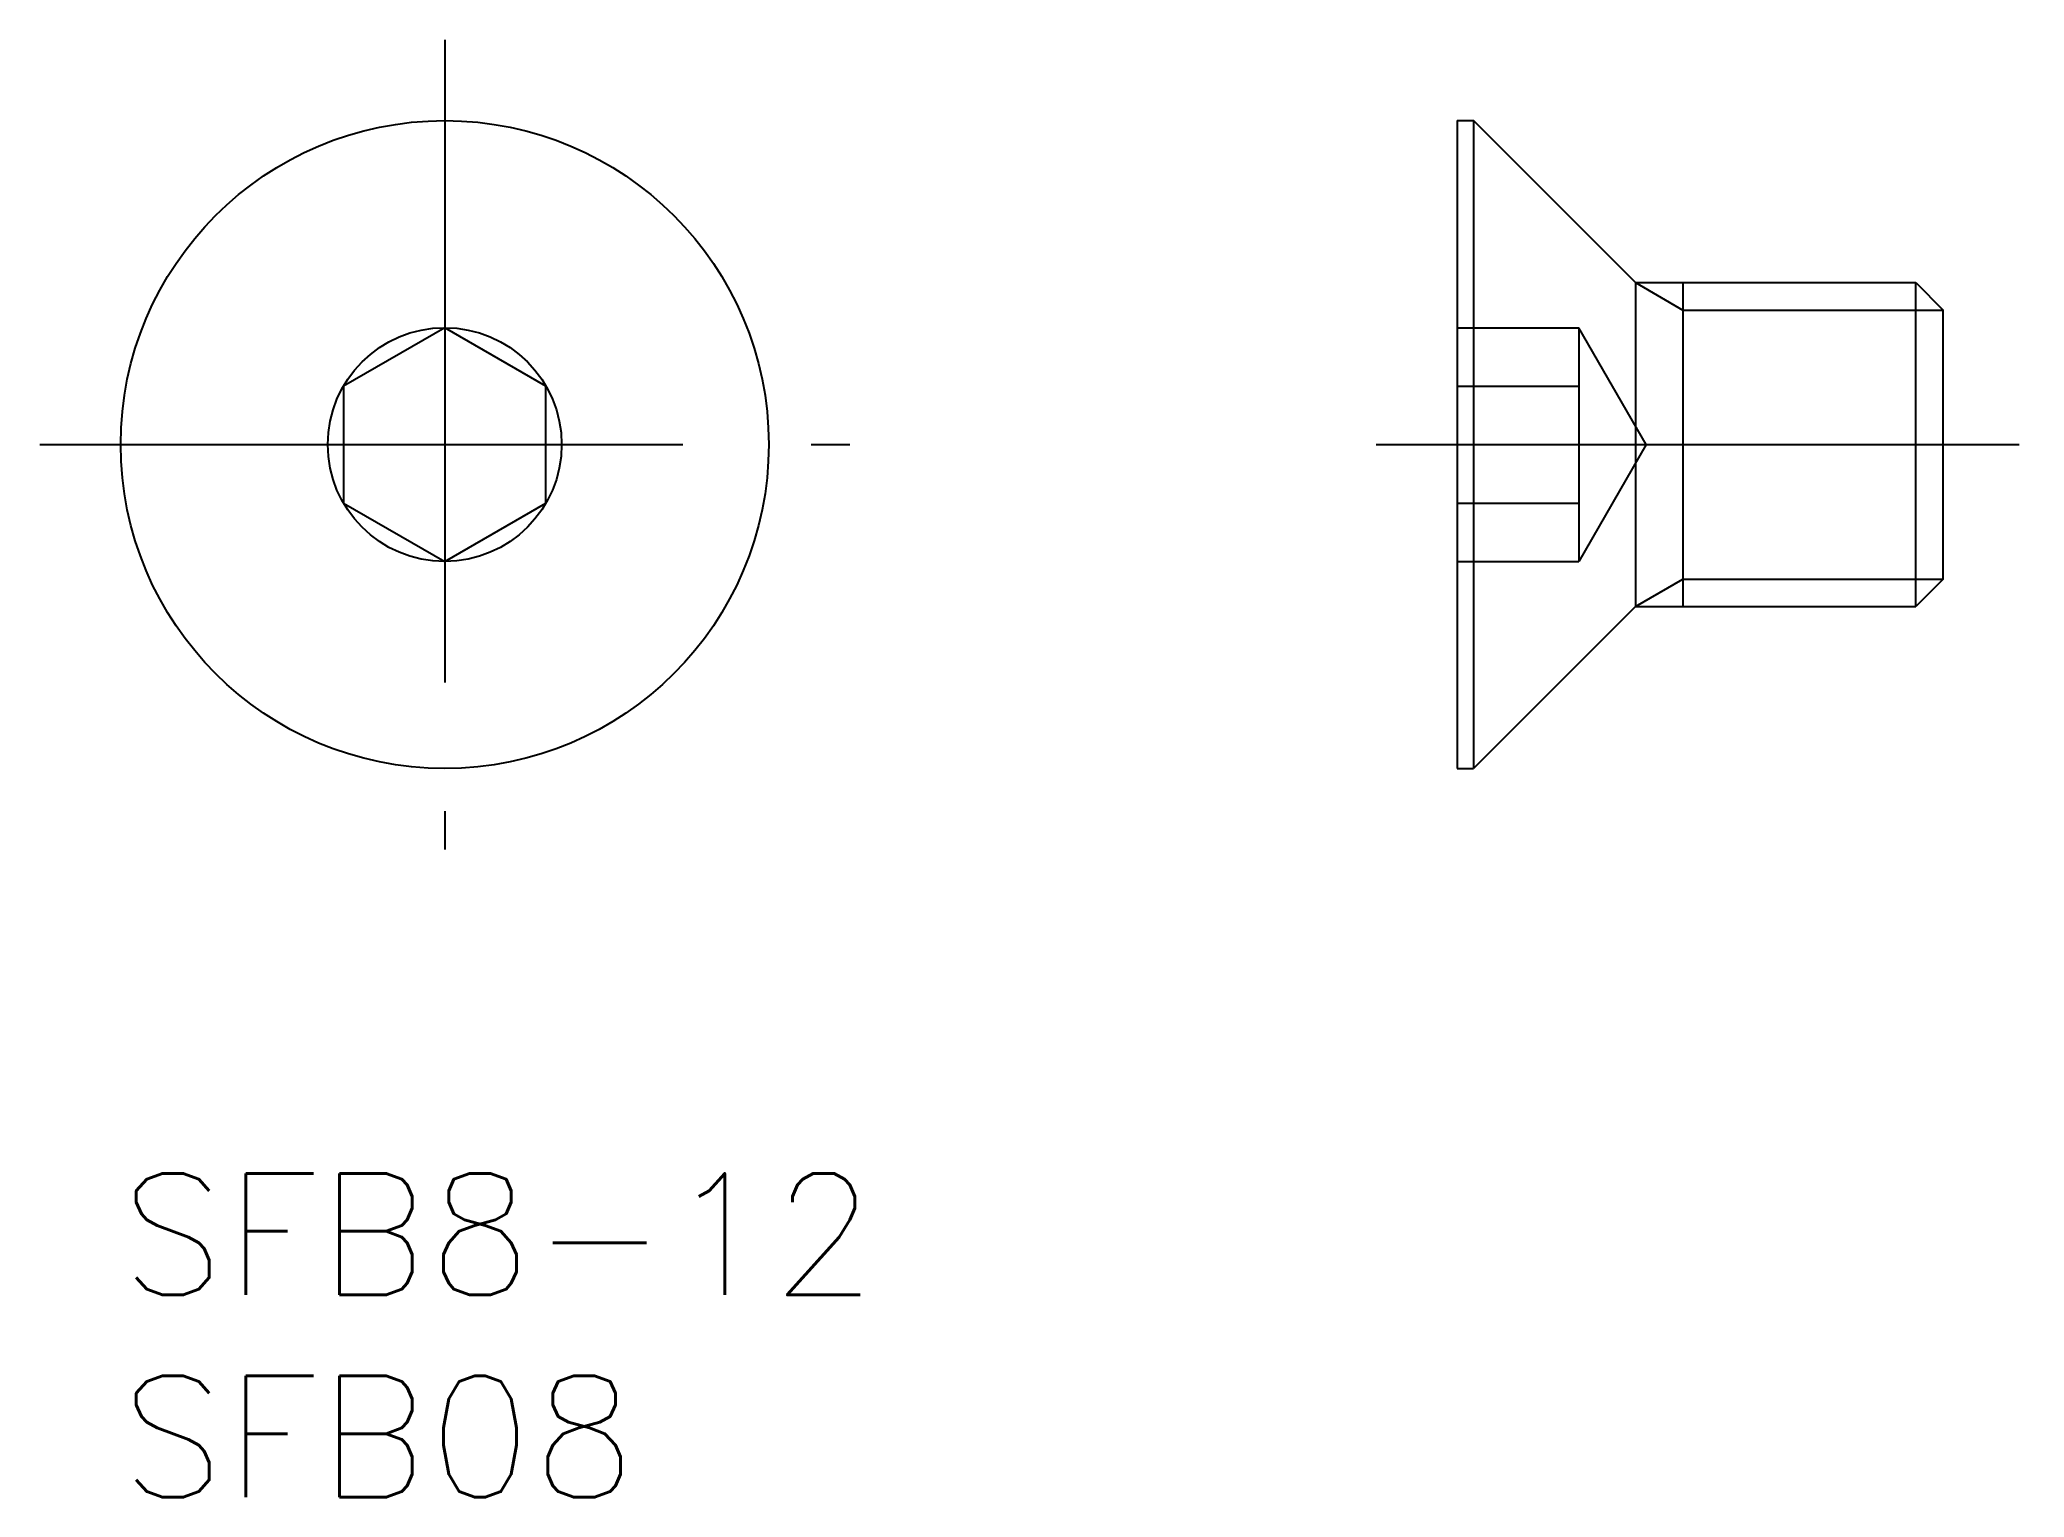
# Model space of a CAD drawing. Extents: x -2 to 47, y -8 to 28.
import ezdxf

# ---------------------------------------------------------------- set-up
doc = ezdxf.new("R2010")
doc.units = 0
doc.header["$LTSCALE"] = 0.5
doc.linetypes.add('CENTER', pattern=[50.8, 31.75, -6.35, 6.35, -6.35])
doc.linetypes.add('DASHED', pattern=[19.05, 12.7, -6.35])
for name, color, linetype in [('MSM_CENTER', 1, 'CENTER'), ('MSM_CONTINUOUS', 7, 'CONTINUOUS'), ('MSM_DASHED', 4, 'DASHED'), ('MSM_NARROW', 5, 'CONTINUOUS'), ('MSM_PART_NUMBER', 7, 'CONTINUOUS')]:
    doc.layers.add(name, color=color, linetype=linetype)
doc.styles.get("Standard").update_dxf_attribs({"font": 'txt.shx', "height": 1, "bigfont": 'bigfont.shx'})

# ---------------------------------------------------------------- blocks, each defined once
blk = doc.blocks.new('*U2')
at = {"layer": 'MSM_PART_NUMBER'}
blk.add_text('SFB8-12', height=3, dxfattribs=at).set_placement((0, -3))
blk = doc.blocks.new('*U3')
at = {"layer": 'MSM_PART_NUMBER'}
blk.add_text('SFB08', height=3, dxfattribs=at).set_placement((0, -8))

msp = doc.modelspace()

# ---------------------------------------------------------------- linework, layer by layer
at = {"layer": 'MSM_CENTER'}
for p, q in [((8, 28), (8, 8)), ((-2, 18), (18, 18)), ((31, 18), (47, 18))]:
    msp.add_line(p, q, dxfattribs=at)
at = {"layer": 'MSM_CONTINUOUS'}
for p, q in [((33, 26), (33, 10)), ((33, 26), (33.4, 26)), ((37.4, 22), (33.4, 26)), ((33.4, 26), (33.4, 10)), ((37.4, 22), (44.323, 22)), ((37.4, 22), (37.4, 14)), ((38.572, 22), (38.572, 14)), ((44.323, 14), (44.323, 22)), ((44.323, 22), (45, 21.323)), ((45, 14.677), (45, 21.323)), ((8, 20.887), (5.5, 19.443)), ((10.5, 19.443), (8, 20.887)), ((5.5, 19.443), (5.5, 16.557)), ((10.5, 16.557), (10.5, 19.443)), ((5.5, 16.557), (8, 15.113)), ((8, 15.113), (10.5, 16.557)), ((45, 14.677), (44.323, 14)), ((37.4, 14), (33.4, 10)), ((37.4, 14), (44.323, 14)), ((33, 10), (33.4, 10))]:
    msp.add_line(p, q, dxfattribs=at)
for radius in [8, 2.887]:
    msp.add_circle((8, 18), radius, dxfattribs=at)
at = {"layer": 'MSM_DASHED'}
for p, q in [((33, 20.887), (36, 20.887)), ((36, 20.887), (36, 15.113)), ((37.667, 18), (36, 20.887)), ((33, 19.443), (36, 19.443)), ((37.667, 18), (36, 15.113)), ((33, 16.557), (36, 16.557)), ((33, 15.113), (36, 15.113))]:
    msp.add_line(p, q, dxfattribs=at)
at = {"layer": 'MSM_NARROW'}
for p, q in [((37.4, 22), (38.572, 21.323)), ((38.572, 21.323), (45, 21.323)), ((37.4, 14), (38.572, 14.677)), ((38.572, 14.677), (45, 14.677))]:
    msp.add_line(p, q, dxfattribs=at)

# ---------------------------------------------------------------- block references
at = {"layer": 'MSM_CONTINUOUS'}
for name in ['*U2', '*U3']:
    msp.add_blockref(name, (0, 0), dxfattribs=at)

doc.saveas('drawing.dxf')
